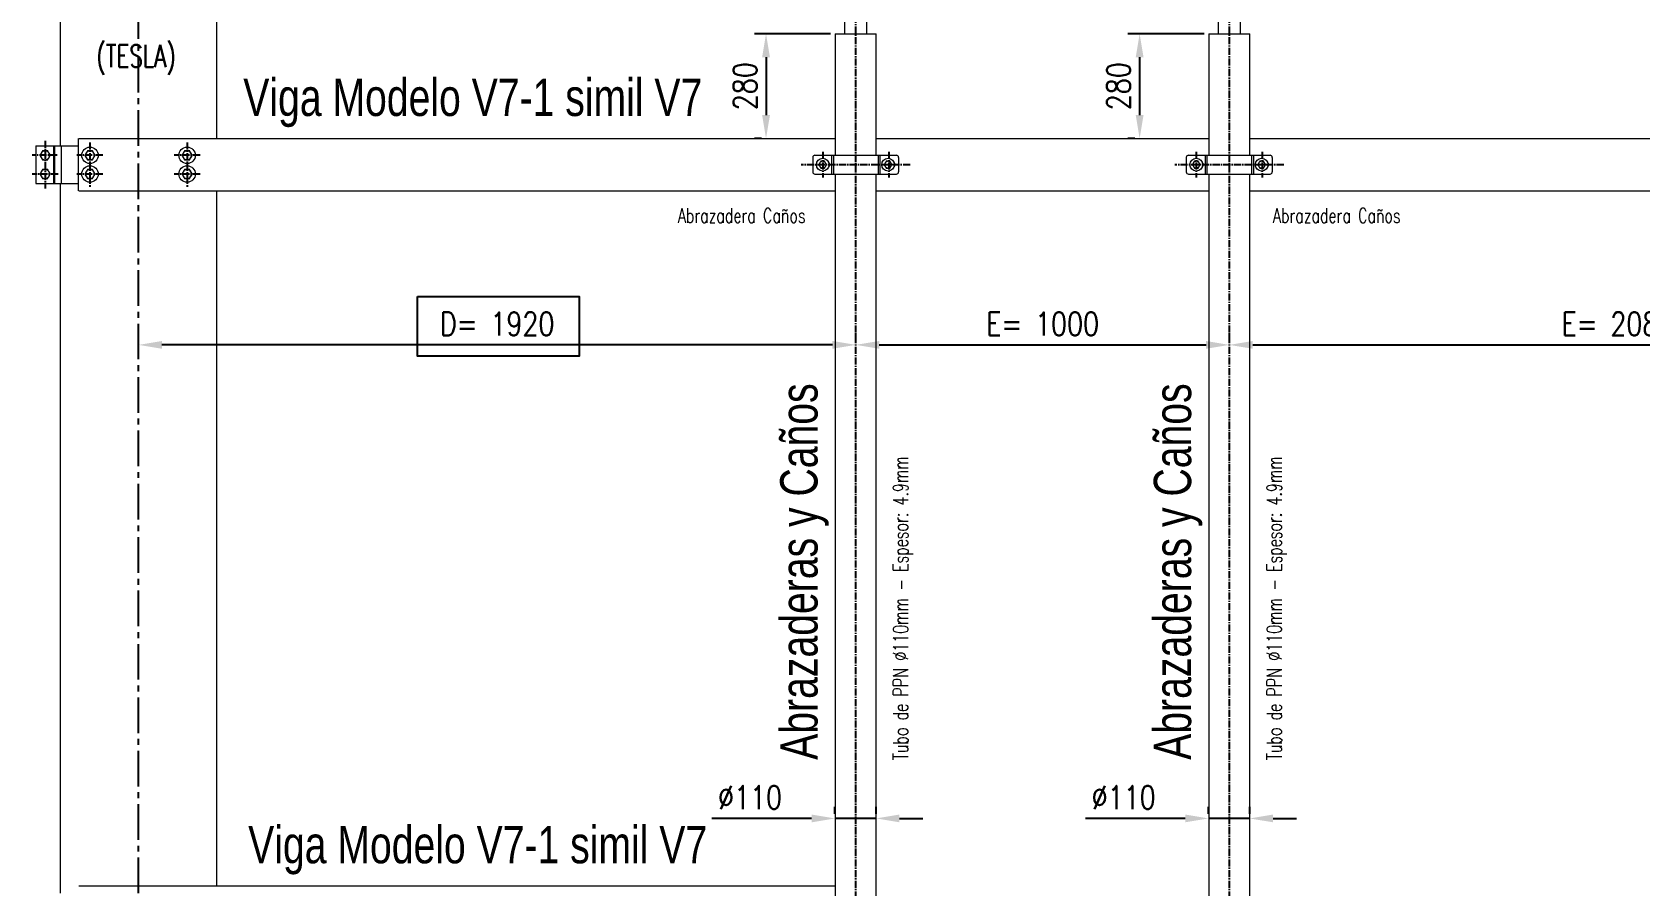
# Model space of a CAD drawing. Header units: millimetres. Extents: x 1587714 to 3094800, y -694377 to -413614.
# Drawn here: x 2024797 to 2029101, y -558160 to -555875 of the extents above; entities that cross this region are included whole.
import ezdxf
from ezdxf.enums import TextEntityAlignment as Align

# ---------------------------------------------------------------- set-up
doc = ezdxf.new("R2010")
doc.units = ezdxf.units.MM
doc.linetypes.add('CENTER2', pattern=[28.575, 19.05, -3.175, 3.175, -3.175])
for name, color, linetype in [('0_EJES', 1, 'CENTER2'), ('M0_EQUIPOS', 7, 'Continuous'), ('M2_PLBULONES', 2, 'Continuous'), ('M_DIM', 1, 'Continuous')]:
    doc.layers.add(name, color=color, linetype=linetype)
doc.styles.add('ARIAL', font='arial.ttf', dxfattribs={"width": 0.8})
doc.styles.add('STYLE-MSF', font='simplex.shx', dxfattribs={"width": 0.8})
doc.dimstyles.new('DIM1-25', dxfattribs={"dimscale": 25, "dimtxt": 2.5, "dimasz": 2.5, "dimexe": 1.25, "dimexo": 0.5, "dimgap": 1, "dimtad": 1, "dimdec": 1, "dimtxsty": 'STYLE-MSF', "dimcen": 2.5, "dimclrd": 8, "dimclre": 8, "dimclrt": 3, "dimaunit": 1, "dimadec": 1, "dimazin": 2, "dimtfac": 1, "dimtdec": 1, "dimtmove": 0, "dimatfit": 3, "dimfxl": 1, "dimlwd": -1, "dimlwe": -1, "dimarcsym": 0})

# ---------------------------------------------------------------- blocks, each defined once
blk = doc.blocks.new('*D61')
at = {"layer": 'Defpoints', "color": 0}
for p in [(2028002.1, -556712.1), (2030082.1, -556712.1), (2030082.1, -556712.1)]:
    blk.add_point(p, dxfattribs=at)
at = {"layer": 'M_DIM', "color": 8}
for p, q in [((2028002.1, -556699.6), (2028002.1, -556680.9)), ((2028064.6, -556712.1), (2030019.6, -556712.1)), ((2030082.1, -556699.6), (2030082.1, -556680.9))]:
    blk.add_line(p, q, dxfattribs=at)
for points in [[(2028064.6, -556701.7), (2028064.6, -556722.5), (2028002.1, -556712.1)], [(2030019.6, -556701.7), (2030019.6, -556722.5), (2030082.1, -556712.1)]]:
    blk.add_solid(points, dxfattribs=at)
at = {"layer": 'M_DIM', "color": 3, "insert": (2029042.1, -556655.9), "char_height": 62.5, "attachment_point": 5, "style": 'STYLE-MSF'}
blk.add_mtext('E= 2080', dxfattribs=at)
blk = doc.blocks.new('*D63')
at = {"layer": 'Defpoints', "color": 0}
for p in [(2027002.1, -556712.1), (2028002.1, -556712.1), (2028002.1, -556712.1)]:
    blk.add_point(p, dxfattribs=at)
at = {"layer": 'M_DIM', "color": 8}
for p, q in [((2027002.1, -556699.6), (2027002.1, -556680.9)), ((2027064.6, -556712.1), (2027939.6, -556712.1)), ((2028002.1, -556699.6), (2028002.1, -556680.9))]:
    blk.add_line(p, q, dxfattribs=at)
for points in [[(2027064.6, -556701.7), (2027064.6, -556722.5), (2027002.1, -556712.1)], [(2027939.6, -556701.7), (2027939.6, -556722.5), (2028002.1, -556712.1)]]:
    blk.add_solid(points, dxfattribs=at)
at = {"layer": 'M_DIM', "color": 3, "insert": (2027502.1, -556655.9), "char_height": 62.5, "attachment_point": 5, "style": 'STYLE-MSF'}
blk.add_mtext('E= 1000', dxfattribs=at)
blk = doc.blocks.new('*D77')
at = {"layer": 'Defpoints', "color": 0}
for p in [(2026946.3, -557979.4), (2026946.3, -557979.4), (2027056.3, -557979.4)]:
    blk.add_point(p, dxfattribs=at)
at = {"layer": 'M_DIM', "color": 8}
for p, q in [((2026946.3, -557966.9), (2026946.3, -557948.1)), ((2027056.3, -557966.9), (2027056.3, -557948.1)), ((2026883.8, -557979.4), (2026616.5, -557979.4)), ((2027056.3, -557979.4), (2026946.3, -557979.4)), ((2027118.8, -557979.4), (2027181.3, -557979.4))]:
    blk.add_line(p, q, dxfattribs=at)
for points in [[(2026883.8, -557969), (2026883.8, -557989.8), (2026946.3, -557979.4)], [(2027118.8, -557969), (2027118.8, -557989.8), (2027056.3, -557979.4)]]:
    blk.add_solid(points, dxfattribs=at)
at = {"layer": 'M_DIM', "color": 3, "insert": (2026718.9, -557923.1), "char_height": 62.5, "attachment_point": 5, "style": 'STYLE-MSF'}
blk.add_mtext('%%c110', dxfattribs=at)
blk = doc.blocks.new('*D79')
at = {"layer": 'Defpoints', "color": 0}
for p in [(2027946.3, -557979.4), (2027946.3, -557979.4), (2028056.3, -557979.4)]:
    blk.add_point(p, dxfattribs=at)
at = {"layer": 'M_DIM', "color": 8}
for p, q in [((2027946.3, -557966.9), (2027946.3, -557948.1)), ((2028056.3, -557966.9), (2028056.3, -557948.1)), ((2027883.8, -557979.4), (2027616.5, -557979.4)), ((2028056.3, -557979.4), (2027946.3, -557979.4)), ((2028118.8, -557979.4), (2028181.3, -557979.4))]:
    blk.add_line(p, q, dxfattribs=at)
for points in [[(2027883.8, -557969), (2027883.8, -557989.8), (2027946.3, -557979.4)], [(2028118.8, -557969), (2028118.8, -557989.8), (2028056.3, -557979.4)]]:
    blk.add_solid(points, dxfattribs=at)
at = {"layer": 'M_DIM', "color": 3, "insert": (2027718.9, -557923.1), "char_height": 62.5, "attachment_point": 5, "style": 'STYLE-MSF'}
blk.add_mtext('%%c110', dxfattribs=at)
blk = doc.blocks.new('*D84')
at = {"layer": 'Defpoints', "color": 0}
for p in [(2026946.7, -555879.8), (2026761.7, -556159.8), (2026761.7, -556159.8)]:
    blk.add_point(p, dxfattribs=at)
at = {"layer": 'M_DIM', "color": 8}
for p, q in [((2026934.2, -555879.8), (2026730.5, -555879.8)), ((2026761.7, -555942.3), (2026761.7, -556097.3)), ((2026749.2, -556159.8), (2026730.5, -556159.8))]:
    blk.add_line(p, q, dxfattribs=at)
for points in [[(2026751.3, -555942.3), (2026772.2, -555942.3), (2026761.7, -555879.8)], [(2026751.3, -556097.3), (2026772.2, -556097.3), (2026761.7, -556159.8)]]:
    blk.add_solid(points, dxfattribs=at)
at = {"layer": 'M_DIM', "color": 3, "insert": (2026705.5, -556019.8), "char_height": 62.5, "attachment_point": 5, "rotation": 90, "style": 'STYLE-MSF'}
blk.add_mtext('280', dxfattribs=at)
blk = doc.blocks.new('*D86')
at = {"layer": 'Defpoints', "color": 0}
for p in [(2027946.7, -555879.8), (2027761.7, -556159.8), (2027761.7, -556159.8)]:
    blk.add_point(p, dxfattribs=at)
at = {"layer": 'M_DIM', "color": 8}
for p, q in [((2027934.2, -555879.8), (2027730.5, -555879.8)), ((2027761.7, -555942.3), (2027761.7, -556097.3)), ((2027749.2, -556159.8), (2027730.5, -556159.8))]:
    blk.add_line(p, q, dxfattribs=at)
for points in [[(2027751.3, -555942.3), (2027772.2, -555942.3), (2027761.7, -555879.8)], [(2027751.3, -556097.3), (2027772.2, -556097.3), (2027761.7, -556159.8)]]:
    blk.add_solid(points, dxfattribs=at)
at = {"layer": 'M_DIM', "color": 3, "insert": (2027705.5, -556019.8), "char_height": 62.5, "attachment_point": 5, "rotation": 90, "style": 'STYLE-MSF'}
blk.add_mtext('280', dxfattribs=at)
blk = doc.blocks.new('*D91')
at = {"layer": 'Defpoints', "color": 0}
for p in [(2025082.1, -556712.1), (2025082.1, -556712.1), (2027002.1, -556712.1)]:
    blk.add_point(p, dxfattribs=at)
at = {"layer": 'M_DIM', "color": 8}
for p, q in [((2025082.1, -556699.6), (2025082.1, -556680.9)), ((2026939.6, -556712.1), (2025144.6, -556712.1)), ((2027002.1, -556699.6), (2027002.1, -556680.9))]:
    blk.add_line(p, q, dxfattribs=at)
for points in [[(2025144.6, -556701.7), (2025144.6, -556722.5), (2025082.1, -556712.1)], [(2026939.6, -556701.7), (2026939.6, -556722.5), (2027002.1, -556712.1)]]:
    blk.add_solid(points, dxfattribs=at)
at = {"layer": 'M_DIM', "color": 3, "insert": (2026042.1, -556655.9), "char_height": 62.5, "attachment_point": 5, "style": 'STYLE-MSF'}
blk.add_mtext('D= 1920', dxfattribs=at)

msp = doc.modelspace()

# ---------------------------------------------------------------- linework, layer by layer
at = {"layer": '0_EJES', "ltscale": 5}
msp.add_line((2025082.082, -561179.822), (2025082.082, -549179.822), dxfattribs=at)
at = {"layer": '0_EJES'}
for p, q in [((2027002.082, -561136.8825), (2027002.082, -551102.9118)), ((2028002.082, -561136.8825), (2028002.082, -551102.9118)), ((2024832.0822, -556166.1793), (2024832.0822, -556293.465)), ((2024952.0822, -556170.0945), (2024952.0822, -556289.5498)), ((2025212.0822, -556170.0945), (2025212.0822, -556289.5498)), ((2026913.3541, -556195.4299), (2026913.3541, -556264.2143)), ((2027090.0061, -556195.4299), (2027090.0061, -556264.2143)), ((2027913.3541, -556195.4299), (2027913.3541, -556264.2143)), ((2028090.0061, -556195.4299), (2028090.0061, -556264.2143)), ((2024864.6269, -556204.8221), (2024797.3545, -556204.8221)), ((2024986.8099, -556204.8221), (2024917.3545, -556204.8221)), ((2025246.8099, -556204.8221), (2025177.3545, -556204.8221)), ((2027147.4554, -556229.8221), (2026855.9049, -556229.8221)), ((2028147.4554, -556229.8221), (2027855.9049, -556229.8221)), ((2024866.8099, -556254.8221), (2024797.3545, -556254.8221)), ((2024986.8099, -556254.8221), (2024917.3545, -556254.8221)), ((2025246.8099, -556254.8221), (2025177.3545, -556254.8221))]:
    msp.add_line(p, q, dxfattribs=at)
at = {"layer": 'M0_EQUIPOS', "color": 160, "linetype": 'Continuous', "lineweight": 15}
for p, q in [((2026971.6801, -555345.6222), (2026971.6801, -555879.8221)), ((2027031.6801, -555879.8221), (2027031.6801, -555345.6222)), ((2027971.6801, -555345.6222), (2027971.6801, -555879.8221)), ((2028031.6801, -555879.8221), (2028031.6801, -555345.6222))]:
    msp.add_line(p, q, dxfattribs=at)
at = {"layer": 'M0_EQUIPOS', "color": 1, "linetype": 'Continuous', "lineweight": 15}
for p, q in [((2024872.0819, -555730.122), (2024872.0819, -556179.022)), ((2025292.082, -556159.822), (2025292.082, -555730.122)), ((2025292.082, -556159.822), (2025292.082, -555730.122)), ((2024872.0819, -556280.622), (2024872.0819, -558179.022)), ((2025292.082, -558159.8219), (2025292.082, -556299.822)), ((2025292.082, -558159.8219), (2025292.082, -556299.822))]:
    msp.add_line(p, q, dxfattribs=at)
at = {"layer": 'M0_EQUIPOS', "color": 7, "linetype": 'Continuous', "lineweight": 15}
for p, q in [((2026946.6801, -555879.8221), (2026946.6801, -556204.4221)), ((2026946.6801, -555879.8221), (2027056.6802, -555879.8221)), ((2027056.6802, -556204.4221), (2027056.6802, -555879.8221)), ((2027946.6801, -555879.8221), (2028056.6802, -555879.8221)), ((2027946.6801, -555879.8221), (2027946.6801, -556204.4221)), ((2028056.6802, -556204.4221), (2028056.6802, -555879.8221)), ((2026946.6801, -556255.2222), (2026946.6801, -558204.4223)), ((2027056.6802, -558204.4223), (2027056.6802, -556255.2222)), ((2027946.6801, -556255.2222), (2027946.6801, -558204.4223)), ((2028056.6802, -558204.4223), (2028056.6802, -556255.2222))]:
    msp.add_line(p, q, dxfattribs=at)
at = {"layer": 'M0_EQUIPOS', "linetype": 'Continuous', "lineweight": 15}
for p, q in [((2024807.0819, -556179.0221), (2024807.0819, -556280.6221)), ((2024807.0819, -556179.0221), (2024854.7732, -556179.0221)), ((2024854.7732, -556179.0221), (2024854.7732, -556280.6221)), ((2024854.7732, -556179.0221), (2024857.082, -556179.0221)), ((2024857.082, -556179.0221), (2024857.082, -556280.6221)), ((2024857.082, -556179.0221), (2024874.9825, -556179.0221)), ((2024874.9825, -556179.0221), (2024874.9825, -556280.6221)), ((2024874.9825, -556179.0221), (2024921.2557, -556179.0221)), ((2024921.2557, -556299.8221), (2024921.2557, -556159.822)), ((2024922.0821, -556159.822), (2026947.0822, -556159.822)), ((2027056.6802, -556159.8222), (2027947.9078, -556159.8222)), ((2028057.9079, -556159.8222), (2030026.6801, -556159.8222)), ((2026886.6801, -556210.4221), (2026886.6801, -556249.2221)), ((2026892.6802, -556204.4221), (2026936.6803, -556204.4221)), ((2026936.6803, -556204.4221), (2026936.6803, -556255.2222)), ((2026936.6803, -556204.4221), (2026941.9203, -556204.4221)), ((2026941.9203, -556204.4221), (2026941.9203, -556255.2222)), ((2026941.9203, -556204.4221), (2027061.44, -556204.4221)), ((2027061.44, -556204.4221), (2027061.44, -556255.2222)), ((2027061.44, -556204.4221), (2027066.6799, -556204.4221)), ((2027066.6799, -556204.4221), (2027066.6799, -556255.2222)), ((2027066.6799, -556204.4221), (2027110.6801, -556204.4221)), ((2027116.6801, -556210.4221), (2027116.6801, -556249.2221)), ((2027886.6801, -556210.4221), (2027886.6801, -556249.2221)), ((2027892.6802, -556204.4221), (2027936.6803, -556204.4221)), ((2027936.6803, -556204.4221), (2027941.9203, -556204.4221)), ((2027936.6803, -556204.4221), (2027936.6803, -556255.2222)), ((2027941.9203, -556204.4221), (2028061.44, -556204.4221)), ((2027941.9203, -556204.4221), (2027941.9203, -556255.2222)), ((2028061.44, -556204.4221), (2028066.6799, -556204.4221)), ((2028061.44, -556204.4221), (2028061.44, -556255.2222)), ((2028066.6799, -556204.4221), (2028110.6801, -556204.4221)), ((2028066.6799, -556204.4221), (2028066.6799, -556255.2222)), ((2028116.6801, -556210.4221), (2028116.6801, -556249.2221)), ((2024807.0819, -556280.6221), (2024854.7732, -556280.6221)), ((2024854.7732, -556280.6221), (2024857.082, -556280.6221)), ((2024857.082, -556280.6221), (2024874.9825, -556280.6221)), ((2024874.9825, -556280.6221), (2024921.2557, -556280.6221)), ((2026892.6802, -556255.2222), (2026936.6803, -556255.2222)), ((2026936.6803, -556255.2222), (2026941.9203, -556255.2222)), ((2026941.9203, -556255.2222), (2027061.44, -556255.2222)), ((2027061.44, -556255.2222), (2027066.6799, -556255.2222)), ((2027066.6799, -556255.2222), (2027110.6801, -556255.2222)), ((2027892.6802, -556255.2222), (2027936.6803, -556255.2222)), ((2027936.6803, -556255.2222), (2027941.9203, -556255.2222)), ((2027941.9203, -556255.2222), (2028061.44, -556255.2222)), ((2028061.44, -556255.2222), (2028066.6799, -556255.2222)), ((2028066.6799, -556255.2222), (2028110.6801, -556255.2222)), ((2024922.0821, -556299.822), (2026947.0822, -556299.822)), ((2027056.6802, -556299.8223), (2027947.9078, -556299.8223)), ((2028057.9079, -556299.8223), (2030026.6801, -556299.8223)), ((2024922.0821, -558159.8219), (2026947.0822, -558159.8219))]:
    msp.add_line(p, q, dxfattribs=at)
for centre, radius, start, end in [((2026892.6801, -556210.4221), 6, 90, 180), ((2026925.1801, -556229.8221), 7, 307.2199974, 52.7800032), ((2027100.1801, -556229.8221), 7, 307.2200283, 52.7799726), ((2027110.6801, -556210.4221), 6, 0, 90), ((2027892.6801, -556210.4221), 6, 90, 180), ((2027925.1801, -556229.8221), 7, 307.2199974, 52.7800032), ((2028100.1801, -556229.8221), 7, 307.2200283, 52.7799726), ((2028110.6801, -556210.4221), 6, 0, 90), ((2026892.6801, -556249.2221), 6, 180, 270), ((2027110.6801, -556249.2221), 6, 270, 0), ((2027892.6801, -556249.2221), 6, 180, 270), ((2028110.6801, -556249.2221), 6, 270, 0)]:
    msp.add_arc(centre, radius, start, end, dxfattribs=at)
at = {"layer": 'M2_PLBULONES', "linetype": 'Continuous', "lineweight": 15}
for centre, radius in [((2024952.0822, -556204.8221), 22), ((2025212.0822, -556204.8221), 22), ((2024952.0822, -556254.8221), 22), ((2025212.0822, -556254.8221), 22), ((2026913.3541, -556229.8221), 17), ((2027088.3541, -556229.8221), 17), ((2027913.3541, -556229.8221), 17), ((2028088.3541, -556229.8221), 17)]:
    msp.add_circle(centre, radius, dxfattribs=at)
for centre, radius, start, end in [((2024832.0822, -556204.8221), 12, 90, 150), ((2024832.0822, -556204.8221), 12, 30, 90), ((2024952.0822, -556204.8221), 12, 90, 150), ((2024952.0822, -556204.8221), 12, 30, 90), ((2025212.0822, -556204.8221), 12, 90, 150), ((2025212.0822, -556204.8221), 12, 30, 90), ((2024832.0822, -556204.8221), 12, 150, 210), ((2024832.0822, -556204.8221), 12, 210, 270), ((2024832.0822, -556204.8221), 12, 270, 330), ((2024832.0822, -556204.8221), 12, 330, 30), ((2024952.0822, -556204.8221), 12, 150, 210), ((2024952.0822, -556204.8221), 12, 210, 270), ((2024952.0822, -556204.8221), 12, 270, 330), ((2024952.0822, -556204.8221), 12, 330, 30), ((2025212.0822, -556204.8221), 12, 150, 210), ((2025212.0822, -556204.8221), 12, 210, 270), ((2025212.0822, -556204.8221), 12, 270, 330), ((2025212.0822, -556204.8221), 12, 330, 30), ((2026903.1801, -556229.8221), 7, 163.3860543, 196.6139457), ((2026913.3541, -556229.8221), 9, 150, 210), ((2026913.3541, -556229.8221), 9, 90, 150), ((2026913.3541, -556229.8221), 9, 210, 270), ((2026913.3541, -556229.8221), 9, 30, 90), ((2026913.3541, -556229.8221), 9, 270, 330), ((2026913.3541, -556229.8221), 9, 330, 30), ((2027088.3541, -556229.8221), 9, 150, 210), ((2027088.3541, -556229.8221), 9, 90, 150), ((2027088.3541, -556229.8221), 9, 210, 270), ((2027088.3541, -556229.8221), 9, 30, 90), ((2027088.3541, -556229.8221), 9, 270, 330), ((2027088.3541, -556229.8221), 9, 330, 30), ((2027903.1801, -556229.8221), 7, 163.3860543, 196.6139457), ((2027913.3541, -556229.8221), 9, 150, 210), ((2027913.3541, -556229.8221), 9, 90, 150), ((2027913.3541, -556229.8221), 9, 210, 270), ((2027913.3541, -556229.8221), 9, 30, 90), ((2027913.3541, -556229.8221), 9, 270, 330), ((2027913.3541, -556229.8221), 9, 330, 30), ((2028088.3541, -556229.8221), 9, 150, 210), ((2028088.3541, -556229.8221), 9, 90, 150), ((2028088.3541, -556229.8221), 9, 210, 270), ((2028088.3541, -556229.8221), 9, 30, 90), ((2028088.3541, -556229.8221), 9, 270, 330), ((2028088.3541, -556229.8221), 9, 330, 30), ((2024832.0822, -556254.8221), 12, 150, 210), ((2024832.0822, -556254.8221), 12, 90, 150), ((2024832.0822, -556254.8221), 12, 210, 270), ((2024832.0822, -556254.8221), 12, 30, 90), ((2024832.0822, -556254.8221), 12, 270, 330), ((2024832.0822, -556254.8221), 12, 330, 30), ((2024952.0822, -556254.8221), 12, 150, 210), ((2024952.0822, -556254.8221), 12, 90, 150), ((2024952.0822, -556254.8221), 12, 210, 270), ((2024952.0822, -556254.8221), 12, 30, 90), ((2024952.0822, -556254.8221), 12, 270, 330), ((2024952.0822, -556254.8221), 12, 330, 30), ((2025212.0822, -556254.8221), 12, 150, 210), ((2025212.0822, -556254.8221), 12, 90, 150), ((2025212.0822, -556254.8221), 12, 210, 270), ((2025212.0822, -556254.8221), 12, 30, 90), ((2025212.0822, -556254.8221), 12, 270, 330), ((2025212.0822, -556254.8221), 12, 330, 30)]:
    msp.add_arc(centre, radius, start, end, dxfattribs=at)
for points, knots in [([(2024825.154, -556192.822), (2024824.277, -556194.3412), (2024823.1347, -556196.3201), (2024821.9626, -556198.3504), (2024821.6902, -556198.8221)], [0, 0, 0, 0, 0.767651017, 1, 1, 1, 1]), ([(2024832.0824, -556192.822), (2024831.9181, -556192.822), (2024830.6745, -556192.822), (2024828.3296, -556192.822), (2024826.219, -556192.822), (2024825.154, -556192.822)], [0, 0, 0, 0, 0.070140426, 0.530766671, 1, 1, 1, 1]), ([(2024839.0109, -556192.822), (2024837.8855, -556192.822), (2024835.6144, -556192.822), (2024833.2667, -556192.822), (2024832.0824, -556192.822)], [0, 0, 0, 0, 0.495547284, 1, 1, 1, 1]), ([(2024842.4746, -556198.8221), (2024842.3926, -556198.6798), (2024841.7715, -556197.6024), (2024840.5979, -556195.5725), (2024839.5431, -556193.7444), (2024839.0109, -556192.822)], [0, 0, 0, 0, 0.070082645, 0.530790632, 1, 1, 1, 1]), ([(2024945.1539, -556192.822), (2024944.5915, -556193.7965), (2024943.4565, -556195.7635), (2024942.2825, -556197.7964), (2024941.6901, -556198.8221)], [0, 0, 0, 0, 0.4954435542, 1, 1, 1, 1]), ([(2024952.0823, -556192.822), (2024951.918, -556192.822), (2024950.6743, -556192.822), (2024948.3295, -556192.822), (2024946.2189, -556192.822), (2024945.1539, -556192.822)], [0, 0, 0, 0, 0.070140426, 0.530766671, 1, 1, 1, 1]), ([(2024959.0108, -556192.822), (2024957.8853, -556192.822), (2024955.6143, -556192.822), (2024953.2666, -556192.822), (2024952.0823, -556192.822)], [0, 0, 0, 0, 0.495547284, 1, 1, 1, 1]), ([(2024962.4745, -556198.8221), (2024962.0155, -556198.0274), (2024961.0906, -556196.4263), (2024959.9371, -556194.4268), (2024959.2496, -556193.2357), (2024959.0108, -556192.822)], [0, 0, 0, 0, 0.391401395, 0.788637169, 1, 1, 1, 1]), ([(2025205.1541, -556192.822), (2025204.5916, -556193.7965), (2025203.4562, -556195.7634), (2025202.2822, -556197.7963), (2025201.6899, -556198.8221)], [0, 0, 0, 0, 0.495460234, 1, 1, 1, 1]), ([(2025212.0821, -556192.822), (2025211.9179, -556192.822), (2025210.6743, -556192.822), (2025208.3295, -556192.822), (2025206.219, -556192.822), (2025205.1541, -556192.822)], [0, 0, 0, 0, 0.070077254, 0.530801587, 1, 1, 1, 1]), ([(2025219.0105, -556192.822), (2025217.8852, -556192.822), (2025215.6142, -556192.822), (2025213.2665, -556192.822), (2025212.0821, -556192.822)], [0, 0, 0, 0, 0.4954804214, 1, 1, 1, 1]), ([(2025222.4747, -556198.8221), (2025222.0158, -556198.0274), (2025221.091, -556196.4261), (2025219.9369, -556194.4269), (2025219.2493, -556193.2357), (2025219.0105, -556192.822)], [0, 0, 0, 0, 0.391388351, 0.788644214, 1, 1, 1, 1]), ([(2024821.6902, -556198.8221), (2024821.2313, -556199.6168), (2024820.3066, -556201.2182), (2024819.1519, -556203.2172), (2024818.4643, -556204.4085), (2024818.2255, -556204.8221)], [0, 0, 0, 0, 0.391375303, 0.788651259, 1, 1, 1, 1]), ([(2024818.2255, -556204.8221), (2024818.7883, -556205.7965), (2024819.9241, -556207.7632), (2024821.098, -556209.7963), (2024821.6902, -556210.8222)], [0, 0, 0, 0, 0.4954479665, 1, 1, 1, 1]), ([(2024821.6902, -556210.8222), (2024821.7722, -556210.9643), (2024822.3936, -556212.0416), (2024823.5667, -556214.0717), (2024824.6217, -556215.8997), (2024825.154, -556216.822)], [0, 0, 0, 0, 0.070055281, 0.530805748, 1, 1, 1, 1]), ([(2024825.154, -556216.822), (2024826.2791, -556216.822), (2024828.5501, -556216.822), (2024830.8978, -556216.822), (2024832.0824, -556216.822)], [0, 0, 0, 0, 0.495413559, 1, 1, 1, 1]), ([(2024832.0824, -556216.822), (2024832.2465, -556216.822), (2024833.4901, -556216.822), (2024835.835, -556216.822), (2024837.9458, -556216.822), (2024839.0109, -556216.822)], [0, 0, 0, 0, 0.070004822, 0.530766367, 1, 1, 1, 1]), ([(2024839.0109, -556216.822), (2024839.2497, -556216.4084), (2024839.931, -556215.2283), (2024841.0846, -556213.2295), (2024842.0092, -556211.6281), (2024842.4746, -556210.8222)], [0, 0, 0, 0, 0.211341009, 0.603054079, 1, 1, 1, 1]), ([(2024845.9384, -556204.8221), (2024845.376, -556203.8476), (2024844.241, -556201.8807), (2024843.067, -556199.8478), (2024842.4746, -556198.8221)], [0, 0, 0, 0, 0.4954435542, 1, 1, 1, 1]), ([(2024842.4746, -556210.8222), (2024842.7469, -556210.3504), (2024843.9189, -556208.32), (2024845.0614, -556206.3412), (2024845.9384, -556204.8221)], [0, 0, 0, 0, 0.232378241, 1, 1, 1, 1]), ([(2024941.6901, -556198.8221), (2024941.6078, -556198.9643), (2024940.9847, -556200.0406), (2024939.8143, -556202.0725), (2024938.7583, -556203.8999), (2024938.2254, -556204.8221)], [0, 0, 0, 0, 0.07014584, 0.53075573, 1, 1, 1, 1]), ([(2024938.2254, -556204.8221), (2024938.4646, -556205.2358), (2024939.1468, -556206.4157), (2024940.3, -556208.4149), (2024941.2247, -556210.0162), (2024941.6901, -556210.8222)], [0, 0, 0, 0, 0.211415113, 0.603091377, 1, 1, 1, 1]), ([(2024941.6901, -556210.8222), (2024941.9625, -556211.2939), (2024943.1345, -556213.324), (2024944.2769, -556215.3029), (2024945.1539, -556216.822)], [0, 0, 0, 0, 0.232355693, 1, 1, 1, 1]), ([(2024945.1539, -556216.822), (2024946.279, -556216.822), (2024948.55, -556216.822), (2024950.8977, -556216.822), (2024952.0823, -556216.822)], [0, 0, 0, 0, 0.495413559, 1, 1, 1, 1]), ([(2024952.0823, -556216.822), (2024952.2467, -556216.822), (2024953.4903, -556216.822), (2024955.8351, -556216.822), (2024957.9457, -556216.822), (2024959.0108, -556216.822)], [0, 0, 0, 0, 0.070140426, 0.530766671, 1, 1, 1, 1]), ([(2024959.0108, -556216.822), (2024959.5731, -556215.8475), (2024960.7082, -556213.8807), (2024961.8822, -556211.8479), (2024962.4745, -556210.8222)], [0, 0, 0, 0, 0.495429104, 1, 1, 1, 1]), ([(2024965.9383, -556204.8221), (2024965.0613, -556203.303), (2024963.9189, -556201.324), (2024962.7468, -556199.2938), (2024962.4745, -556198.8221)], [0, 0, 0, 0, 0.767651017, 1, 1, 1, 1]), ([(2024962.4745, -556210.8222), (2024962.5565, -556210.6799), (2024963.1776, -556209.6024), (2024964.3511, -556207.5724), (2024965.406, -556205.7444), (2024965.9383, -556204.8221)], [0, 0, 0, 0, 0.070082601, 0.530819532, 1, 1, 1, 1]), ([(2025201.6899, -556198.8221), (2025201.6077, -556198.9643), (2025200.9856, -556200.0412), (2025199.8136, -556202.0721), (2025198.7582, -556203.8998), (2025198.2257, -556204.8221)], [0, 0, 0, 0, 0.070114221, 0.530773169, 1, 1, 1, 1]), ([(2025198.2257, -556204.8221), (2025198.4646, -556205.2358), (2025199.1464, -556206.4159), (2025200.2999, -556208.4149), (2025201.2245, -556210.0162), (2025201.6899, -556210.8222)], [0, 0, 0, 0, 0.211389249, 0.603078359, 1, 1, 1, 1]), ([(2025201.6899, -556210.8222), (2025201.9622, -556211.2939), (2025203.1343, -556213.3241), (2025204.2769, -556215.3029), (2025205.1541, -556216.822)], [0, 0, 0, 0, 0.232347945, 1, 1, 1, 1]), ([(2025205.1541, -556216.822), (2025206.2792, -556216.822), (2025208.5501, -556216.822), (2025210.8976, -556216.822), (2025212.0821, -556216.822)], [0, 0, 0, 0, 0.495447056, 1, 1, 1, 1]), ([(2025212.0821, -556216.822), (2025212.2464, -556216.822), (2025213.49, -556216.822), (2025215.8349, -556216.822), (2025217.9455, -556216.822), (2025219.0105, -556216.822)], [0, 0, 0, 0, 0.070140426, 0.530766671, 1, 1, 1, 1]), ([(2025219.0105, -556216.822), (2025219.573, -556215.8476), (2025220.7085, -556213.8808), (2025221.8824, -556211.8479), (2025222.4747, -556210.8222)], [0, 0, 0, 0, 0.495445786, 1, 1, 1, 1]), ([(2025225.9385, -556204.8221), (2025225.0615, -556203.303), (2025223.9191, -556201.324), (2025222.7471, -556199.2938), (2025222.4747, -556198.8221)], [0, 0, 0, 0, 0.767651017, 1, 1, 1, 1]), ([(2025222.4747, -556210.8222), (2025222.5567, -556210.6799), (2025223.1779, -556209.6024), (2025224.3513, -556207.5724), (2025225.4062, -556205.7444), (2025225.9385, -556204.8221)], [0, 0, 0, 0, 0.070082601, 0.530819532, 1, 1, 1, 1]), ([(2026905.56, -556225.3221), (2026904.8533, -556226.5465), (2026903.974, -556228.07), (2026903.1279, -556229.5345), (2026902.9617, -556229.822)], [0, 0, 0, 0, 0.803639373, 1, 1, 1, 1]), ([(2026902.9617, -556229.822), (2026903.3838, -556230.5529), (2026904.2355, -556232.028), (2026905.1159, -556233.5529), (2026905.56, -556234.3222)], [0, 0, 0, 0, 0.495497852, 1, 1, 1, 1]), ([(2026908.1578, -556220.8222), (2026907.4895, -556221.9795), (2026906.6323, -556223.464), (2026905.7536, -556224.9866), (2026905.56, -556225.3221)], [0, 0, 0, 0, 0.779642604, 1, 1, 1, 1]), ([(2026905.56, -556234.3222), (2026905.6215, -556234.4288), (2026906.0875, -556235.2368), (2026906.9674, -556236.7593), (2026907.7586, -556238.1303), (2026908.1578, -556238.8221)], [0, 0, 0, 0, 0.070064419, 0.530800912, 1, 1, 1, 1]), ([(2026913.3539, -556220.8222), (2026913.2309, -556220.8222), (2026912.2982, -556220.8222), (2026910.5396, -556220.8222), (2026908.9565, -556220.8222), (2026908.1578, -556220.8222)], [0, 0, 0, 0, 0.0700079232, 0.5307899473, 1, 1, 1, 1]), ([(2026908.1578, -556238.8221), (2026909.0017, -556238.8221), (2026910.7049, -556238.8221), (2026912.4656, -556238.8221), (2026913.3539, -556238.8221)], [0, 0, 0, 0, 0.495480604, 1, 1, 1, 1]), ([(2026918.5505, -556220.8222), (2026917.7066, -556220.8222), (2026916.0032, -556220.8222), (2026914.2424, -556220.8222), (2026913.3539, -556220.8222)], [0, 0, 0, 0, 0.495435941, 1, 1, 1, 1]), ([(2026913.3539, -556238.8221), (2026913.4771, -556238.8221), (2026914.4098, -556238.8221), (2026916.1685, -556238.8221), (2026917.7516, -556238.8221), (2026918.5505, -556238.8221)], [0, 0, 0, 0, 0.070092155, 0.530743396, 1, 1, 1, 1]), ([(2026921.1483, -556225.3221), (2026921.0868, -556225.2155), (2026920.6208, -556224.4075), (2026919.7409, -556222.8849), (2026918.9497, -556221.5139), (2026918.5505, -556220.8222)], [0, 0, 0, 0, 0.070064419, 0.530800912, 1, 1, 1, 1]), ([(2026918.5505, -556238.8221), (2026918.7165, -556238.5345), (2026919.5619, -556237.0697), (2026920.4414, -556235.5464), (2026921.1483, -556234.3222)], [0, 0, 0, 0, 0.196325462, 1, 1, 1, 1]), ([(2026923.7466, -556229.822), (2026923.3245, -556229.0912), (2026922.4727, -556227.6163), (2026921.5924, -556226.0914), (2026921.1483, -556225.3221)], [0, 0, 0, 0, 0.495478591, 1, 1, 1, 1]), ([(2026921.1483, -556234.3222), (2026921.3421, -556233.9867), (2026922.2215, -556232.4643), (2026923.0784, -556230.9796), (2026923.7466, -556229.822)], [0, 0, 0, 0, 0.220384168, 1, 1, 1, 1]), ([(2027080.5597, -556225.3221), (2027079.8528, -556226.5464), (2027078.9733, -556228.0697), (2027078.1279, -556229.5344), (2027077.9619, -556229.822)], [0, 0, 0, 0, 0.803674538, 1, 1, 1, 1]), ([(2027077.9619, -556229.822), (2027078.3838, -556230.5529), (2027079.2352, -556232.0281), (2027080.1155, -556233.5529), (2027080.5597, -556234.3222)], [0, 0, 0, 0, 0.495475611, 1, 1, 1, 1]), ([(2027083.158, -556220.8222), (2027082.4899, -556221.9796), (2027081.6328, -556223.4643), (2027080.7535, -556224.9866), (2027080.5597, -556225.3221)], [0, 0, 0, 0, 0.779607343, 1, 1, 1, 1]), ([(2027080.5597, -556234.3222), (2027080.6214, -556234.4288), (2027081.0883, -556235.2362), (2027081.9667, -556236.7598), (2027082.7585, -556238.1305), (2027083.158, -556238.8221)], [0, 0, 0, 0, 0.0701065437, 0.5307776383, 1, 1, 1, 1]), ([(2027088.3541, -556220.8222), (2027088.2309, -556220.8222), (2027087.2982, -556220.8222), (2027085.5396, -556220.8222), (2027083.9567, -556220.8222), (2027083.158, -556220.8222)], [0, 0, 0, 0, 0.07009833, 0.53079015, 1, 1, 1, 1]), ([(2027083.158, -556238.8221), (2027084.0019, -556238.8221), (2027085.7051, -556238.8221), (2027087.4658, -556238.8221), (2027088.3541, -556238.8221)], [0, 0, 0, 0, 0.495480604, 1, 1, 1, 1]), ([(2027093.5502, -556220.8222), (2027092.7063, -556220.8222), (2027091.0031, -556220.8222), (2027089.2424, -556220.8222), (2027088.3541, -556220.8222)], [0, 0, 0, 0, 0.495480604, 1, 1, 1, 1]), ([(2027088.3541, -556238.8221), (2027088.4773, -556238.8221), (2027089.41, -556238.8221), (2027091.1686, -556238.8221), (2027092.7515, -556238.8221), (2027093.5502, -556238.8221)], [0, 0, 0, 0, 0.07009833, 0.53079015, 1, 1, 1, 1]), ([(2027096.1485, -556225.3221), (2027096.0868, -556225.2155), (2027095.6199, -556224.4081), (2027094.7415, -556222.8845), (2027093.9497, -556221.5138), (2027093.5502, -556220.8222)], [0, 0, 0, 0, 0.0701065437, 0.5307776383, 1, 1, 1, 1]), ([(2027093.5502, -556238.8221), (2027093.7163, -556238.5345), (2027094.5625, -556237.07), (2027095.4418, -556235.5465), (2027096.1485, -556234.3222)], [0, 0, 0, 0, 0.196360627, 1, 1, 1, 1]), ([(2027098.7463, -556229.822), (2027098.3244, -556229.0912), (2027097.4729, -556227.6162), (2027096.5926, -556226.0914), (2027096.1485, -556225.3221)], [0, 0, 0, 0, 0.495456346, 1, 1, 1, 1]), ([(2027096.1485, -556234.3222), (2027096.3421, -556233.9867), (2027097.2208, -556232.464), (2027098.078, -556230.9795), (2027098.7463, -556229.822)], [0, 0, 0, 0, 0.220348909, 1, 1, 1, 1]), ([(2027905.56, -556225.3221), (2027904.8533, -556226.5465), (2027903.974, -556228.07), (2027903.1279, -556229.5345), (2027902.9617, -556229.822)], [0, 0, 0, 0, 0.803639373, 1, 1, 1, 1]), ([(2027902.9617, -556229.822), (2027903.3838, -556230.5529), (2027904.2355, -556232.028), (2027905.1159, -556233.5529), (2027905.56, -556234.3222)], [0, 0, 0, 0, 0.495497852, 1, 1, 1, 1]), ([(2027908.1578, -556220.8222), (2027907.4895, -556221.9795), (2027906.6323, -556223.464), (2027905.7536, -556224.9866), (2027905.56, -556225.3221)], [0, 0, 0, 0, 0.779642604, 1, 1, 1, 1]), ([(2027905.56, -556234.3222), (2027905.6215, -556234.4288), (2027906.0875, -556235.2368), (2027906.9674, -556236.7593), (2027907.7586, -556238.1303), (2027908.1578, -556238.8221)], [0, 0, 0, 0, 0.070064419, 0.530800912, 1, 1, 1, 1]), ([(2027913.3539, -556220.8222), (2027913.2309, -556220.8222), (2027912.2982, -556220.8222), (2027910.5396, -556220.8222), (2027908.9565, -556220.8222), (2027908.1578, -556220.8222)], [0, 0, 0, 0, 0.0700079232, 0.5307899473, 1, 1, 1, 1]), ([(2027908.1578, -556238.8221), (2027909.0017, -556238.8221), (2027910.7049, -556238.8221), (2027912.4656, -556238.8221), (2027913.3539, -556238.8221)], [0, 0, 0, 0, 0.495480604, 1, 1, 1, 1]), ([(2027918.5505, -556220.8222), (2027917.7066, -556220.8222), (2027916.0032, -556220.8222), (2027914.2424, -556220.8222), (2027913.3539, -556220.8222)], [0, 0, 0, 0, 0.495435941, 1, 1, 1, 1]), ([(2027913.3539, -556238.8221), (2027913.4771, -556238.8221), (2027914.4098, -556238.8221), (2027916.1685, -556238.8221), (2027917.7516, -556238.8221), (2027918.5505, -556238.8221)], [0, 0, 0, 0, 0.070092155, 0.530743396, 1, 1, 1, 1]), ([(2027921.1483, -556225.3221), (2027921.0868, -556225.2155), (2027920.6208, -556224.4075), (2027919.7409, -556222.8849), (2027918.9497, -556221.5139), (2027918.5505, -556220.8222)], [0, 0, 0, 0, 0.070064419, 0.530800912, 1, 1, 1, 1]), ([(2027918.5505, -556238.8221), (2027918.7165, -556238.5345), (2027919.5619, -556237.0697), (2027920.4414, -556235.5464), (2027921.1483, -556234.3222)], [0, 0, 0, 0, 0.196325462, 1, 1, 1, 1]), ([(2027923.7466, -556229.822), (2027923.3245, -556229.0912), (2027922.4727, -556227.6163), (2027921.5924, -556226.0914), (2027921.1483, -556225.3221)], [0, 0, 0, 0, 0.495478591, 1, 1, 1, 1]), ([(2027921.1483, -556234.3222), (2027921.3421, -556233.9867), (2027922.2215, -556232.4643), (2027923.0784, -556230.9796), (2027923.7466, -556229.822)], [0, 0, 0, 0, 0.220384168, 1, 1, 1, 1]), ([(2028080.5597, -556225.3221), (2028079.8528, -556226.5464), (2028078.9733, -556228.0697), (2028078.1279, -556229.5344), (2028077.9619, -556229.822)], [0, 0, 0, 0, 0.803674538, 1, 1, 1, 1]), ([(2028077.9619, -556229.822), (2028078.3838, -556230.5529), (2028079.2352, -556232.0281), (2028080.1155, -556233.5529), (2028080.5597, -556234.3222)], [0, 0, 0, 0, 0.495475611, 1, 1, 1, 1]), ([(2028083.158, -556220.8222), (2028082.4899, -556221.9796), (2028081.6328, -556223.4643), (2028080.7535, -556224.9866), (2028080.5597, -556225.3221)], [0, 0, 0, 0, 0.779607343, 1, 1, 1, 1]), ([(2028080.5597, -556234.3222), (2028080.6214, -556234.4288), (2028081.0883, -556235.2362), (2028081.9667, -556236.7598), (2028082.7585, -556238.1305), (2028083.158, -556238.8221)], [0, 0, 0, 0, 0.0701065437, 0.5307776383, 1, 1, 1, 1]), ([(2028088.3541, -556220.8222), (2028088.2309, -556220.8222), (2028087.2982, -556220.8222), (2028085.5396, -556220.8222), (2028083.9567, -556220.8222), (2028083.158, -556220.8222)], [0, 0, 0, 0, 0.07009833, 0.53079015, 1, 1, 1, 1]), ([(2028083.158, -556238.8221), (2028084.0019, -556238.8221), (2028085.7051, -556238.8221), (2028087.4658, -556238.8221), (2028088.3541, -556238.8221)], [0, 0, 0, 0, 0.495480604, 1, 1, 1, 1]), ([(2028093.5502, -556220.8222), (2028092.7063, -556220.8222), (2028091.0031, -556220.8222), (2028089.2424, -556220.8222), (2028088.3541, -556220.8222)], [0, 0, 0, 0, 0.495480604, 1, 1, 1, 1]), ([(2028088.3541, -556238.8221), (2028088.4773, -556238.8221), (2028089.41, -556238.8221), (2028091.1686, -556238.8221), (2028092.7515, -556238.8221), (2028093.5502, -556238.8221)], [0, 0, 0, 0, 0.07009833, 0.53079015, 1, 1, 1, 1]), ([(2028096.1485, -556225.3221), (2028096.0868, -556225.2155), (2028095.6199, -556224.4081), (2028094.7415, -556222.8845), (2028093.9497, -556221.5138), (2028093.5502, -556220.8222)], [0, 0, 0, 0, 0.0701065437, 0.5307776383, 1, 1, 1, 1]), ([(2028093.5502, -556238.8221), (2028093.7163, -556238.5345), (2028094.5625, -556237.07), (2028095.4418, -556235.5465), (2028096.1485, -556234.3222)], [0, 0, 0, 0, 0.196360627, 1, 1, 1, 1]), ([(2028098.7463, -556229.822), (2028098.3244, -556229.0912), (2028097.4729, -556227.6162), (2028096.5926, -556226.0914), (2028096.1485, -556225.3221)], [0, 0, 0, 0, 0.495456346, 1, 1, 1, 1]), ([(2028096.1485, -556234.3222), (2028096.3421, -556233.9867), (2028097.2208, -556232.464), (2028098.078, -556230.9795), (2028098.7463, -556229.822)], [0, 0, 0, 0, 0.220348909, 1, 1, 1, 1]), ([(2024821.6902, -556248.822), (2024821.2313, -556249.6167), (2024820.3066, -556251.2181), (2024819.1519, -556253.2172), (2024818.4643, -556254.4084), (2024818.2255, -556254.8221)], [0, 0, 0, 0, 0.391375303, 0.788651259, 1, 1, 1, 1]), ([(2024818.2255, -556254.8221), (2024818.7883, -556255.7965), (2024819.9241, -556257.7631), (2024821.098, -556259.7963), (2024821.6902, -556260.8221)], [0, 0, 0, 0, 0.4954479665, 1, 1, 1, 1]), ([(2024825.154, -556242.822), (2024824.277, -556244.3411), (2024823.1347, -556246.3201), (2024821.9626, -556248.3503), (2024821.6902, -556248.822)], [0, 0, 0, 0, 0.767651017, 1, 1, 1, 1]), ([(2024821.6902, -556260.8221), (2024821.7722, -556260.9644), (2024822.3933, -556262.0418), (2024823.5669, -556264.0717), (2024824.6218, -556265.8998), (2024825.154, -556266.8222)], [0, 0, 0, 0, 0.070082645, 0.530790632, 1, 1, 1, 1]), ([(2024832.0824, -556242.822), (2024831.9181, -556242.822), (2024830.6745, -556242.822), (2024828.3296, -556242.822), (2024826.219, -556242.822), (2024825.154, -556242.822)], [0, 0, 0, 0, 0.070140426, 0.530766671, 1, 1, 1, 1]), ([(2024825.154, -556266.8222), (2024826.2791, -556266.8222), (2024828.5501, -556266.8222), (2024830.8978, -556266.8222), (2024832.0824, -556266.8222)], [0, 0, 0, 0, 0.495413559, 1, 1, 1, 1]), ([(2024839.0109, -556242.822), (2024837.8855, -556242.822), (2024835.6144, -556242.822), (2024833.2667, -556242.822), (2024832.0824, -556242.822)], [0, 0, 0, 0, 0.495547284, 1, 1, 1, 1]), ([(2024832.0824, -556266.8222), (2024832.2465, -556266.8222), (2024833.4901, -556266.8222), (2024835.835, -556266.8222), (2024837.9458, -556266.8222), (2024839.0109, -556266.8222)], [0, 0, 0, 0, 0.070004822, 0.530766367, 1, 1, 1, 1]), ([(2024842.4746, -556248.822), (2024842.3926, -556248.6798), (2024841.7715, -556247.6024), (2024840.5979, -556245.5725), (2024839.5431, -556243.7444), (2024839.0109, -556242.822)], [0, 0, 0, 0, 0.070082645, 0.530790632, 1, 1, 1, 1]), ([(2024839.0109, -556266.8222), (2024839.2497, -556266.4085), (2024839.9309, -556265.2282), (2024841.0847, -556263.2294), (2024842.0093, -556261.6281), (2024842.4746, -556260.8221)], [0, 0, 0, 0, 0.2113633971, 0.6030653472, 1, 1, 1, 1]), ([(2024845.9384, -556254.8221), (2024845.376, -556253.8477), (2024844.2409, -556251.8808), (2024843.067, -556249.8478), (2024842.4746, -556248.822)], [0, 0, 0, 0, 0.4954146, 1, 1, 1, 1]), ([(2024842.4746, -556260.8221), (2024842.7469, -556260.3503), (2024843.9189, -556258.32), (2024845.0614, -556256.3411), (2024845.9384, -556254.8221)], [0, 0, 0, 0, 0.232378241, 1, 1, 1, 1]), ([(2024941.6901, -556248.822), (2024941.6078, -556248.9643), (2024940.9847, -556250.0406), (2024939.8143, -556252.0725), (2024938.7583, -556253.8999), (2024938.2254, -556254.8221)], [0, 0, 0, 0, 0.07014584, 0.53075573, 1, 1, 1, 1]), ([(2024938.2254, -556254.8221), (2024938.4646, -556255.2357), (2024939.1468, -556256.4157), (2024940.3, -556258.4149), (2024941.2247, -556260.0162), (2024941.6901, -556260.8221)], [0, 0, 0, 0, 0.211415113, 0.603091377, 1, 1, 1, 1]), ([(2024945.1539, -556242.822), (2024944.5915, -556243.7965), (2024943.4565, -556245.7634), (2024942.2825, -556247.7963), (2024941.6901, -556248.822)], [0, 0, 0, 0, 0.4954435542, 1, 1, 1, 1]), ([(2024941.6901, -556260.8221), (2024941.9625, -556261.2938), (2024943.1345, -556263.3241), (2024944.2769, -556265.303), (2024945.1539, -556266.8222)], [0, 0, 0, 0, 0.232348983, 1, 1, 1, 1]), ([(2024952.0823, -556242.822), (2024951.918, -556242.822), (2024950.6743, -556242.822), (2024948.3295, -556242.822), (2024946.2189, -556242.822), (2024945.1539, -556242.822)], [0, 0, 0, 0, 0.070140426, 0.530766671, 1, 1, 1, 1]), ([(2024945.1539, -556266.8222), (2024946.279, -556266.8222), (2024948.55, -556266.8222), (2024950.8977, -556266.8222), (2024952.0823, -556266.8222)], [0, 0, 0, 0, 0.495413559, 1, 1, 1, 1]), ([(2024959.0108, -556242.822), (2024957.8853, -556242.822), (2024955.6143, -556242.822), (2024953.2666, -556242.822), (2024952.0823, -556242.822)], [0, 0, 0, 0, 0.495547284, 1, 1, 1, 1]), ([(2024952.0823, -556266.8222), (2024952.2467, -556266.8222), (2024953.4903, -556266.8222), (2024955.8351, -556266.8222), (2024957.9457, -556266.8222), (2024959.0108, -556266.8222)], [0, 0, 0, 0, 0.070140426, 0.530766671, 1, 1, 1, 1]), ([(2024962.4745, -556248.822), (2024962.0155, -556248.0274), (2024961.0906, -556246.4262), (2024959.9371, -556244.4267), (2024959.2496, -556243.2356), (2024959.0108, -556242.822)], [0, 0, 0, 0, 0.391401395, 0.788637169, 1, 1, 1, 1]), ([(2024959.0108, -556266.8222), (2024959.5731, -556265.8477), (2024960.7081, -556263.8807), (2024961.8821, -556261.8478), (2024962.4745, -556260.8221)], [0, 0, 0, 0, 0.4954435542, 1, 1, 1, 1]), ([(2024965.9383, -556254.8221), (2024965.0612, -556253.303), (2024963.9187, -556251.3242), (2024962.7468, -556249.2938), (2024962.4745, -556248.822)], [0, 0, 0, 0, 0.767621759, 1, 1, 1, 1]), ([(2024962.4745, -556260.8221), (2024962.5565, -556260.6799), (2024963.1776, -556259.6024), (2024964.3512, -556257.5725), (2024965.406, -556255.7445), (2024965.9383, -556254.8221)], [0, 0, 0, 0, 0.070082645, 0.530790632, 1, 1, 1, 1]), ([(2025201.6899, -556248.822), (2025201.6077, -556248.9643), (2025200.9856, -556250.0411), (2025199.8136, -556252.072), (2025198.7582, -556253.8998), (2025198.2257, -556254.8221)], [0, 0, 0, 0, 0.070114221, 0.530773169, 1, 1, 1, 1]), ([(2025198.2257, -556254.8221), (2025198.4646, -556255.2357), (2025199.1464, -556256.4158), (2025200.2999, -556258.4148), (2025201.2245, -556260.0161), (2025201.6899, -556260.8221)], [0, 0, 0, 0, 0.211389249, 0.603078359, 1, 1, 1, 1]), ([(2025205.1541, -556242.822), (2025204.5916, -556243.7965), (2025203.4562, -556245.7633), (2025202.2822, -556247.7963), (2025201.6899, -556248.822)], [0, 0, 0, 0, 0.495460234, 1, 1, 1, 1]), ([(2025201.6899, -556260.8221), (2025201.9622, -556261.2938), (2025203.1343, -556263.3241), (2025204.2769, -556265.303), (2025205.1541, -556266.8222)], [0, 0, 0, 0, 0.232341236, 1, 1, 1, 1]), ([(2025212.0821, -556242.822), (2025211.9179, -556242.822), (2025210.6743, -556242.822), (2025208.3295, -556242.822), (2025206.219, -556242.822), (2025205.1541, -556242.822)], [0, 0, 0, 0, 0.070077254, 0.530801587, 1, 1, 1, 1]), ([(2025205.1541, -556266.8222), (2025206.2792, -556266.8222), (2025208.5501, -556266.8222), (2025210.8976, -556266.8222), (2025212.0821, -556266.8222)], [0, 0, 0, 0, 0.495447056, 1, 1, 1, 1]), ([(2025219.0105, -556242.822), (2025217.8852, -556242.822), (2025215.6142, -556242.822), (2025213.2665, -556242.822), (2025212.0821, -556242.822)], [0, 0, 0, 0, 0.4954804214, 1, 1, 1, 1]), ([(2025212.0821, -556266.8222), (2025212.2464, -556266.8222), (2025213.49, -556266.8222), (2025215.8349, -556266.8222), (2025217.9455, -556266.8222), (2025219.0105, -556266.8222)], [0, 0, 0, 0, 0.070140426, 0.530766671, 1, 1, 1, 1]), ([(2025222.4747, -556248.822), (2025222.0158, -556248.0274), (2025221.091, -556246.4261), (2025219.9369, -556244.4268), (2025219.2493, -556243.2356), (2025219.0105, -556242.822)], [0, 0, 0, 0, 0.391388351, 0.788644214, 1, 1, 1, 1]), ([(2025219.0105, -556266.8222), (2025219.573, -556265.8477), (2025220.7084, -556263.8808), (2025221.8824, -556261.8478), (2025222.4747, -556260.8221)], [0, 0, 0, 0, 0.495460234, 1, 1, 1, 1]), ([(2025225.9385, -556254.8221), (2025225.0615, -556253.303), (2025223.919, -556251.3242), (2025222.7471, -556249.2938), (2025222.4747, -556248.822)], [0, 0, 0, 0, 0.767621759, 1, 1, 1, 1]), ([(2025222.4747, -556260.8221), (2025222.5567, -556260.6799), (2025223.1778, -556259.6024), (2025224.3514, -556257.5725), (2025225.4063, -556255.7445), (2025225.9385, -556254.8221)], [0, 0, 0, 0, 0.070082645, 0.530790632, 1, 1, 1, 1])]:
    msp.add_open_spline(points, degree=3, knots=knots, dxfattribs=at)
at = {"layer": 'M_DIM'}
msp.add_lwpolyline([(2025829.1103, -556582.9965), (2026261.2293, -556582.9965), (2026261.2293, -556741.9168), (2025829.1103, -556741.9168)], close=True, dxfattribs=at)

# ---------------------------------------------------------------- texts
at = {"layer": 'M_DIM', "color": 3, "style": 'STYLE-MSF', "width": 0.7}
msp.add_text('(TESLA)', height=60, dxfattribs=at).set_placement((2024969.3954, -555969.0786))
at = {"layer": 'M_DIM', "color": 1, "style": 'ARIAL', "width": 0.75}
for p in [(2025976.7136, -556061.9362), (2025989.8492, -558061.9364)]:
    msp.add_text('Viga Modelo V7-1 simil V7', height=100, dxfattribs=at).set_placement(p, align=Align.MIDDLE)
at = {"layer": 'M_DIM', "color": 7, "style": 'STYLE-MSF', "width": 0.7}
for p in [(2026525.4058, -556385.8363), (2028118.2457, -556385.8363)]:
    msp.add_text('Abrazadera Caños', height=40, dxfattribs=at).set_placement(p)
at = {"layer": 'M_DIM', "color": 11, "style": 'ARIAL', "width": 0.75}
for p in [(2026861.9816, -557318.8055), (2027861.9816, -557318.8055)]:
    msp.add_text('Abrazaderas y Caños', height=100, rotation=90, dxfattribs=at).set_placement(p, align=Align.MIDDLE)
at = {"layer": 'M_DIM', "color": 7, "style": 'STYLE-MSF', "width": 0.7}
for p in [(2027141.9642, -557823.6563), (2028141.9642, -557823.6563)]:
    msp.add_text('Tubo de PPN %%C110mm - Espesor: 4.9mm', height=40, rotation=90, dxfattribs=at).set_placement(p)

# ---------------------------------------------------------------- dimensions: what is measured, and where the dimension line sits
at = {"layer": 'M_DIM'}
for base, p1, p2, picture, middle in [((2026761.7487, -556159.8222), (2026946.6801, -555879.8221), (2026761.7487, -556159.8222), '*D84', (2026705.4987, -556019.8221)), ((2027761.7487, -556159.8222), (2027946.6801, -555879.8221), (2027761.7487, -556159.8222), '*D86', (2027705.4987, -556019.8221))]:
    dim = msp.add_linear_dim(base=base, p1=p1, p2=p2, angle=90, dimstyle='DIM1-25', dxfattribs=at)
    dim.commit()
    dim.dimension.update_dxf_attribs({"geometry": picture, "text_midpoint": middle})
for base, p1, p2, text, picture, middle in [((2025082.082, -556712.1153), (2027002.082, -556712.1153), (2025082.082, -556712.1153), 'D= <>', '*D91', (2026042.082, -556655.8653)), ((2026946.2782, -557979.3824), (2027056.2784, -557979.3824), (2026946.2782, -557979.3824), '%%c<>', '*D77', (2026718.8973, -557923.1324)), ((2027946.2782, -557979.3824), (2028056.2784, -557979.3824), (2027946.2782, -557979.3824), '%%c<>', '*D79', (2027718.8973, -557923.1324))]:
    dim = msp.add_linear_dim(base=base, p1=p1, p2=p2, text=text, dimstyle='DIM1-25', dxfattribs=at)
    dim.commit()
    dim.dimension.update_dxf_attribs({"geometry": picture, "text_midpoint": middle})
for base, p1, p2, picture, middle in [((2028002.082, -556712.1153), (2027002.082, -556712.1153), (2028002.082, -556712.1153), '*D63', (2027502.082, -556712.1153)), ((2030082.082, -556712.1153), (2028002.082, -556712.1153), (2030082.082, -556712.1153), '*D61', (2029042.082, -556712.1153))]:
    dim = msp.add_linear_dim(base=base, p1=p1, p2=p2, text='E= <>', dimstyle='DIM1-25', dxfattribs=at)
    dim.commit()
    dim.dimension.update_dxf_attribs({"geometry": picture, "text_midpoint": middle, "dimtype": 160})

doc.saveas('drawing.dxf')
